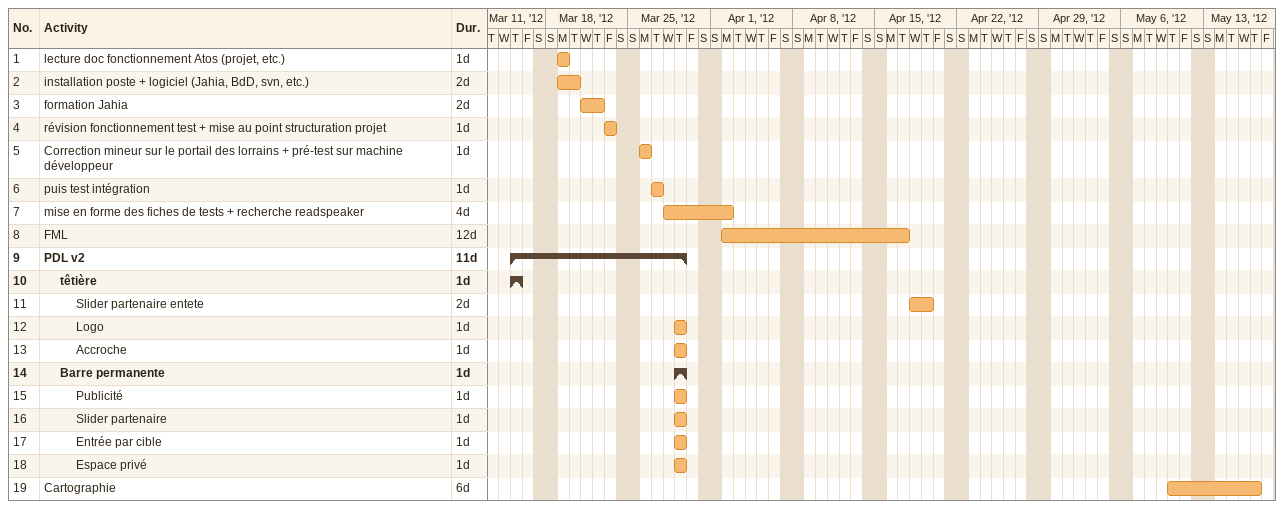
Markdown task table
| ID | Level | Task | Duration | Start | Finish |
|---|---|---|---|---|---|
| 1 | 1 | lecture doc fonctionnement Atos (projet, etc.) | 1d | 2012-03-19 | 2012-03-19 |
| 2 | 1 | installation poste + logiciel (Jahia, BdD, svn, etc.) | 2d | 2012-03-19 | 2012-03-20 |
| 3 | 1 | formation Jahia | 2d | 2012-03-21 | 2012-03-22 |
| 4 | 1 | révision fonctionnement test + mise au point structuration projet | 1d | 2012-03-23 | 2012-03-23 |
| 5 | 1 | Correction mineur sur le portail des lorrains + pré-test sur machine développeur | 1d | 2012-03-26 | 2012-03-26 |
| 6 | 1 | puis test intégration | 1d | 2012-03-27 | 2012-03-27 |
| 7 | 1 | mise en forme des fiches de tests + recherche readspeaker | 4d | 2012-03-28 | 2012-04-02 |
| 8 | 1 | FML | 12d | 2012-04-02 | 2012-04-17 |
| 9 | 1 | **PDL v2** | 11d | 2012-03-15 | 2012-03-29 |
| 10 | 2 | **têtière** | 1d | 2012-03-15 | 2012-03-15 |
| 11 | 3 | Slider partenaire entete | 2d | 2012-04-18 | 2012-04-19 |
| 12 | 3 | Logo | 1d | 2012-03-29 | 2012-03-29 |
| 13 | 3 | Accroche | 1d | 2012-03-29 | 2012-03-29 |
| 14 | 2 | **Barre permanente** | 1d | 2012-03-29 | 2012-03-29 |
| 15 | 3 | Publicité | 1d | 2012-03-29 | 2012-03-29 |
| 16 | 3 | Slider partenaire | 1d | 2012-03-29 | 2012-03-29 |
| 17 | 3 | Entrée par cible | 1d | 2012-03-29 | 2012-03-29 |
| 18 | 3 | Espace privé | 1d | 2012-03-29 | 2012-03-29 |
| 19 | 1 | Cartographie | 6d | 2012-05-10 | 2012-05-17 |
